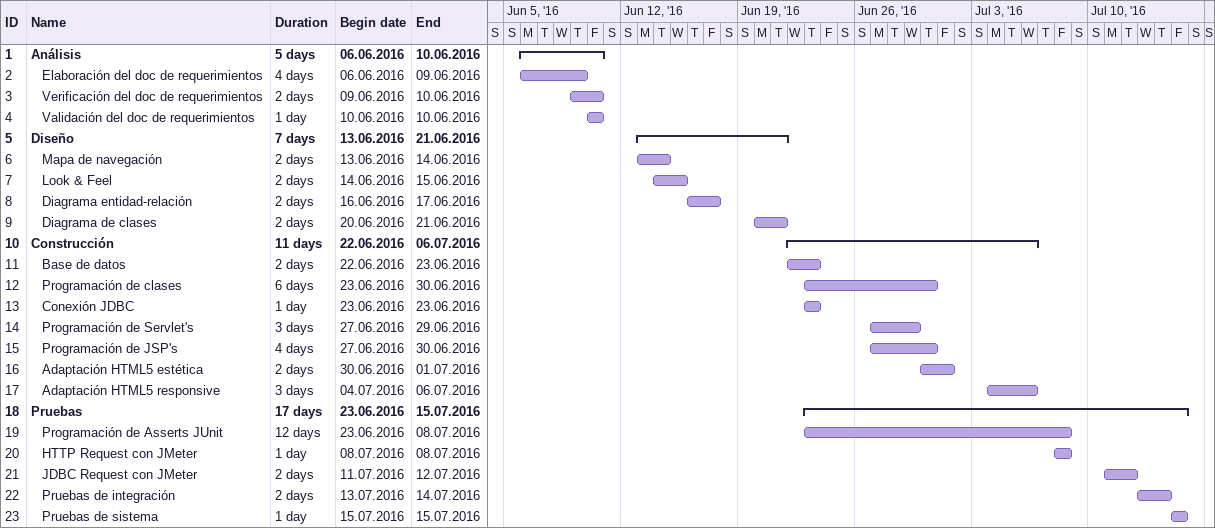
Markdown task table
| ID | Level | Task | Duration | Start | Finish |
|---|---|---|---|---|---|
| 1 | 1 | **Análisis** | 5d | 2016-06-06 | 2016-06-10 |
| 2 | 2 | Elaboración del doc de requerimientos | 4d | 2016-06-06 | 2016-06-09 |
| 3 | 2 | Verificación del doc de requerimientos | 2d | 2016-06-09 | 2016-06-10 |
| 4 | 2 | Validación del doc de requerimientos | 1d | 2016-06-10 | 2016-06-10 |
| 5 | 1 | **Diseño** | 7d | 2016-06-13 | 2016-06-21 |
| 6 | 2 | Mapa de navegación | 2d | 2016-06-13 | 2016-06-14 |
| 7 | 2 | Look & Feel | 2d | 2016-06-14 | 2016-06-15 |
| 8 | 2 | Diagrama entidad-relación | 2d | 2016-06-16 | 2016-06-17 |
| 9 | 2 | Diagrama de clases | 2d | 2016-06-20 | 2016-06-21 |
| 10 | 1 | **Construcción** | 11d | 2016-06-22 | 2016-07-06 |
| 11 | 2 | Base de datos | 2d | 2016-06-22 | 2016-06-23 |
| 12 | 2 | Programación de clases | 6d | 2016-06-23 | 2016-06-30 |
| 13 | 2 | Conexión JDBC | 1d | 2016-06-23 | 2016-06-23 |
| 14 | 2 | Programación de Servlet's | 3d | 2016-06-27 | 2016-06-29 |
| 15 | 2 | Programación de JSP's | 4d | 2016-06-27 | 2016-06-30 |
| 16 | 2 | Adaptación HTML5 estética | 2d | 2016-06-30 | 2016-07-01 |
| 17 | 2 | Adaptación HTML5 responsive | 3d | 2016-07-04 | 2016-07-06 |
| 18 | 1 | **Pruebas** | 17d | 2016-06-23 | 2016-07-15 |
| 19 | 2 | Programación de Asserts JUnit | 12d | 2016-06-23 | 2016-07-08 |
| 20 | 2 | HTTP Request con JMeter | 1d | 2016-07-08 | 2016-07-08 |
| 21 | 2 | JDBC Request con JMeter | 2d | 2016-07-11 | 2016-07-12 |
| 22 | 2 | Pruebas de integración | 2d | 2016-07-13 | 2016-07-14 |
| 23 | 2 | Pruebas de sistema | 1d | 2016-07-15 | 2016-07-15 |
